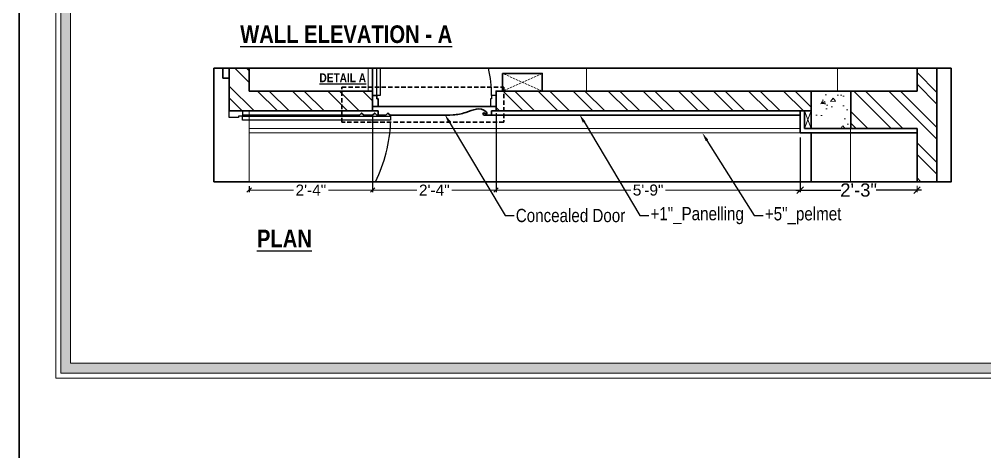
# Model space of a CAD drawing. Header units: millimetres. Extents: x 56222 to 3066687, y -650199 to -121287.
# Drawn here: x 134344.7 to 134563.7, y -183008.4 to -182910.3 of the extents above; entities that cross this region are included whole.
import ezdxf
from ezdxf import colors
from ezdxf.entities.mleader import LeaderData, LeaderLine
from ezdxf.math import Vec2, Vec3

# ---------------------------------------------------------------- set-up
doc = ezdxf.new("R2010")
doc.units = ezdxf.units.MM
doc.header["$MEASUREMENT"] = 0
doc.header["$PDMODE"] = 35
for name, pattern in [('DASHED', [0.75, 0.5, -0.25]), ('DASHED2', [0.375, 0.25, -0.125]), ('DASHEDX2', [1.5, 1, -0.5])]:
    doc.linetypes.add(name, pattern=pattern)
doc.layers.get('Defpoints').update_dxf_attribs({"color": 220})
doc.layers.add('AR ELE-5', color=134, linetype='Continuous')
doc.layers.add('AR HATCH-7', color=7, linetype='Continuous')
for name, color, linetype, lineweight in [('COLUMN', 1, 'Continuous', 30), ('dim05', 1, 'Continuous', 13), ('Dimension', 10, 'DASHEDX2', 20), ('el', 7, 'Continuous', 20), ('ELEC-wires', 1, 'DASHED2', 13), ('ELEVATION', 250, 'Continuous', 9), ('FIRST FLOOR', 7, 'Continuous', 9), ('FIRST FLOOR_( PLine )_', 251, 'Continuous', 30), ('FURNITURE', 32, 'Continuous', 9), ('Labelling', 1, 'Continuous', 25), ('Text', 7, 'Continuous', 15), ('wall', 7, 'Continuous', 30), ('XX~SLAB ( BEAM )~ ( DIM )', 7, 'Continuous', 9)]:
    doc.layers.add(name, color=color, linetype=linetype, lineweight=lineweight)
doc.layers.add('XX~SLAB ( PLINE )', color=251, linetype='Continuous', plot=False)
doc.styles.add('Arial', font='arial.ttf')
doc.styles.get("Standard").update_dxf_attribs({"font": 'arial.ttf', "height": 6})
doc.styles.add('style4', font='ARIALN.TTF')
doc.dimstyles.new('Archana', dxfattribs={"dimtxt": 3, "dimasz": 1.5, "dimexe": 0.5, "dimexo": 0.5, "dimgap": 0, "dimtad": 0, "dimzin": 0, "dimdsep": 46, "dimlunit": 4, "dimtxsty": 'Arial', "dimblk": 'OBLIQUE', "dimcen": 0, "dimdle": 1, "dimclrd": 1, "dimclre": 1, "dimclrt": 5, "dimadec": 0, "dimazin": 0, "dimtfac": 1, "dimtofl": 0, "dimtmove": 1, "dimatfit": 3, "dimfxl": 1, "dimfxlon": 1, "dimtolj": 1, "dimtzin": 0, "dimlwd": 25, "dimlwe": -1, "dimarcsym": 0})
doc.dimstyles.new('ISO-25', dxfattribs={"dimtxt": 2.5, "dimasz": 1, "dimexe": 0.5, "dimexo": 1, "dimtad": 0, "dimdec": 1, "dimlunit": 4, "dimtxsty": 'Standard', "dimblk": 'OBLIQUE', "dimcen": 2.5, "dimclrd": 1, "dimclre": 1, "dimclrt": 5, "dimadec": 0, "dimazin": 0, "dimtfac": 1, "dimtdec": 1, "dimtmove": 0, "dimatfit": 3, "dimfxl": 1, "dimlwd": -1, "dimarcsym": 0})

# ---------------------------------------------------------------- blocks, each defined once
blk = doc.blocks.new('6616')
at = {"color": 242, "linetype": 'DASHED', "true_color": 0xcd2027}
for p, q in [((386784.79, -36915.77), (386775.78, -36911.78)), ((386784.79, -36911.78), (386775.78, -36915.77))]:
    blk.add_line(p, q, dxfattribs=at)
at = {"layer": 'ELEC-wires', "color": 5, "linetype": 'ByBlock', "lineweight": 30, "ltscale": 4}
blk.add_lwpolyline([(386775.78, -36911.78), (386784.79, -36911.78), (386784.79, -36915.77), (386775.78, -36915.77)], close=True, dxfattribs=at)
blk = doc.blocks.new('_Oblique')
at = {"layer": 'wall', "color": 0, "lineweight": -2}
blk.add_line((-0.5, -0.5), (0.5, 0.5), dxfattribs=at)
blk = doc.blocks.new('*D353')
at = {"layer": 'Defpoints', "color": 0, "lineweight": 30, "transparency": 16777216}
for p in [(134521.85, -182936.1), (134548.35, -182947.16), (134548.35, -182949.06)]:
    blk.add_point(p, dxfattribs=at)
at = {"layer": 'dim05', "color": 1, "transparency": 16777216}
for p, q in [((134521.85, -182948.06), (134521.85, -182949.56)), ((134548.35, -182948.06), (134548.35, -182949.56))]:
    blk.add_line(p, q, dxfattribs=at)
at = {"layer": 'dim05', "color": 1, "lineweight": 25, "transparency": 16777216}
for p, q in [((134520.85, -182949.06), (134531.08, -182949.06)), ((134549.35, -182949.06), (134539.11, -182949.06))]:
    blk.add_line(p, q, dxfattribs=at)
at = {"layer": 'dim05', "color": 1, "lineweight": 25, "transparency": 16777216, "xscale": 1.5, "yscale": 1.5, "zscale": 1.5, "rotation": 180}
blk.add_blockref('_Oblique', (134521.85, -182949.06), dxfattribs=at)
at = {"layer": 'dim05', "color": 1, "lineweight": 25, "transparency": 16777216, "xscale": 1.5, "yscale": 1.5, "zscale": 1.5}
blk.add_blockref('_Oblique', (134548.35, -182949.06), dxfattribs=at)
at = {"layer": 'dim05', "color": 5, "lineweight": 30, "transparency": 16777216, "insert": (134535.1, -182949.06), "char_height": 3, "attachment_point": 5, "style": 'Arial'}
blk.add_mtext('\\A1;2\'-3"', dxfattribs=at)
blk = doc.blocks.new('*D354')
at = {"layer": 'Defpoints', "color": 0, "lineweight": 30, "transparency": 16777216}
for p in [(134424.85, -182932.1), (134396.85, -182947.16), (134424.85, -182949.06)]:
    blk.add_point(p, dxfattribs=at)
at = {"layer": 'dim05', "color": 1, "linetype": 'Continuous', "lineweight": -2, "transparency": 16777216}
for p, q in [((134424.85, -182933.1), (134424.85, -182949.56)), ((134396.85, -182948.16), (134396.85, -182949.56))]:
    blk.add_line(p, q, dxfattribs=at)
at = {"layer": 'dim05', "color": 1, "linetype": 'Continuous', "transparency": 16777216}
for p, q in [((134396.85, -182949.06), (134406.88, -182949.06)), ((134424.85, -182949.06), (134414.82, -182949.06))]:
    blk.add_line(p, q, dxfattribs=at)
at = {"layer": 'dim05', "color": 1, "transparency": 16777216, "rotation": 180}
blk.add_blockref('_Oblique', (134396.85, -182949.06), dxfattribs=at)
at = {"layer": 'dim05', "color": 1, "transparency": 16777216}
blk.add_blockref('_Oblique', (134424.85, -182949.06), dxfattribs=at)
at = {"layer": 'dim05', "color": 5, "lineweight": 25, "transparency": 16777216, "insert": (134410.85, -182949.06), "char_height": 2.5, "attachment_point": 5, "style": 'Arial'}
blk.add_mtext('2\'-4"', dxfattribs=at)
blk = doc.blocks.new('*D355')
at = {"layer": 'Defpoints', "color": 0, "lineweight": 30, "transparency": 16777216}
for p in [(134424.85, -182931.1), (134452.85, -182930.6), (134452.85, -182949.06)]:
    blk.add_point(p, dxfattribs=at)
at = {"layer": 'dim05', "color": 1, "linetype": 'Continuous', "lineweight": -2, "transparency": 16777216}
for p, q in [((134424.85, -182932.1), (134424.85, -182949.56)), ((134452.85, -182931.6), (134452.85, -182949.56))]:
    blk.add_line(p, q, dxfattribs=at)
at = {"layer": 'dim05', "color": 1, "linetype": 'Continuous', "transparency": 16777216}
for p, q in [((134424.85, -182949.06), (134434.88, -182949.06)), ((134452.85, -182949.06), (134442.82, -182949.06))]:
    blk.add_line(p, q, dxfattribs=at)
at = {"layer": 'dim05', "color": 1, "transparency": 16777216, "rotation": 180}
blk.add_blockref('_Oblique', (134424.85, -182949.06), dxfattribs=at)
at = {"layer": 'dim05', "color": 1, "transparency": 16777216}
blk.add_blockref('_Oblique', (134452.85, -182949.06), dxfattribs=at)
at = {"layer": 'dim05', "color": 5, "lineweight": 25, "transparency": 16777216, "insert": (134438.85, -182949.06), "char_height": 2.5, "attachment_point": 5, "style": 'Arial'}
blk.add_mtext('2\'-4"', dxfattribs=at)
blk = doc.blocks.new('*D356')
at = {"layer": 'Defpoints', "color": 0, "lineweight": 30, "transparency": 16777216}
for p in [(134452.85, -182930.6), (134521.85, -182936.1), (134521.85, -182949.06)]:
    blk.add_point(p, dxfattribs=at)
at = {"layer": 'dim05', "color": 1, "linetype": 'Continuous', "lineweight": -2, "transparency": 16777216}
for p, q in [((134452.85, -182931.6), (134452.85, -182949.56)), ((134521.85, -182937.1), (134521.85, -182949.56))]:
    blk.add_line(p, q, dxfattribs=at)
at = {"layer": 'dim05', "color": 1, "linetype": 'Continuous', "transparency": 16777216}
for p, q in [((134452.85, -182949.06), (134483.4, -182949.06)), ((134521.85, -182949.06), (134491.29, -182949.06))]:
    blk.add_line(p, q, dxfattribs=at)
at = {"layer": 'dim05', "color": 1, "transparency": 16777216, "rotation": 180}
blk.add_blockref('_Oblique', (134452.85, -182949.06), dxfattribs=at)
at = {"layer": 'dim05', "color": 1, "transparency": 16777216}
blk.add_blockref('_Oblique', (134521.85, -182949.06), dxfattribs=at)
at = {"layer": 'dim05', "color": 5, "lineweight": 25, "transparency": 16777216, "insert": (134487.35, -182949.06), "char_height": 2.5, "attachment_point": 5, "style": 'Arial'}
blk.add_mtext('5\'-9"', dxfattribs=at)

msp = doc.modelspace()

# ---------------------------------------------------------------- hatches: boundary and pattern name
at = {"layer": 'AR HATCH-7', "lineweight": 15, "true_color": 0x939598}
h = msp.add_hatch(dxfattribs=at)
h.set_pattern_fill('ANSI32', color=252, scale=15, angle=270)
h.paths.add_polyline_path([(134524.346, -182926.601), (134454.594, -182926.601), (134454.594, -182931.101), (134524.346, -182931.101)])
h.paths.add_polyline_path([(134454.594, -182926.601), (134454.343, -182926.601), (134452.846, -182926.601), (134452.846, -182931.101), (134454.594, -182931.101)])
h.paths.add_polyline_path([(134424.846, -182927.601), (134424.846, -182926.601), (134417.862, -182926.601), (134417.862, -182931.101), (134424.846, -182931.101), (134424.846, -182930.101)])
h.paths.add_polyline_path([(134417.862, -182926.601), (134396.846, -182926.601), (134396.846, -182921.442), (134392.346, -182921.442), (134392.346, -182931.101), (134395.346, -182931.101), (134417.862, -182931.101)])
h = msp.add_hatch(dxfattribs=at)
h.set_pattern_fill('ANSI32', color=252, scale=15, angle=270)
h.paths.add_polyline_path([(134552.846, -182921.442), (134548.346, -182921.442), (134548.346, -182926.601), (134533.346, -182926.601), (134533.346, -182935.101), (134548.346, -182935.101), (134548.346, -182947.155), (134552.846, -182947.155)])
h = msp.add_hatch(dxfattribs=at)
h.set_pattern_fill('AR-CONC', color=252, angle=135)
h.set_pattern_definition([(185, (0, 0), (-4.62807079, 5.51551999), [0.75, -8.25]), (130, (0, 0), (-4.3376815, -6.29992167), [0.6, -6.6]), (235.4514445, (-0.386, 0.4596), (-8.96575221, -0.78440164), [0.63740192, -7.01142112]), (181.1842, (-1.414, -1.414), (-6.37613776, 8.71693388), [1.125, -12.375]), (231.6356355, (-1.946, -0.688), (-13.4971167, -0.2790007), [0.9561034, -10.5171376]), (126.184164, (-1.414, -1.414), (-13.4971167, -0.2790007), [0.9, -9.9]), (156, (-1.768, -0.3536), (-1.37382476, 7.06771572), [0.75, -8.25]), (101, (-1.768, -0.3536), (-6.84808435, -3.40708593), [0.6, -6.6]), (206.4514447, (-1.882, 0.2354), (-8.22190906, 3.66062975), [0.6374019, -7.01142112]), (172.5, (0, 0), (-2.439898176, -2.267931853), [0, -6.52, 0, -6.7, 0, -6.625]), (142.5, (0, 0), (-4.6490945, -0.92872942), [0, -3.82, 0, -6.37, 0, -2.525]), (102.5, (1.5768, -1.5768), (-3.615207618, 3.934181673), [0, -2.5, 0, -7.8, 0, -10.35]), (92.5, (2.284, -2.284), (-4.83159807, 3.41589983), [0, -3.25, 0, -5.18, 0, -7.35])])
h.paths.add_polyline_path([(134533.346, -182926.601), (134524.346, -182926.601), (134524.346, -182935.101), (134533.346, -182935.101)])
at = {"layer": 'Dimension', "linetype": 'Continuous', "true_color": 0xd39e00}
h = msp.add_hatch(color=42, dxfattribs=at)
h.paths.add_polyline_path([(134354.114, -182766.193), (134354.114, -182990.562), (134672.877, -182990.562), (134672.877, -182766.193)])
h.paths.add_polyline_path([(134356.352, -182768.43), (134670.64, -182768.43), (134670.64, -182988.325), (134356.352, -182988.325)], flags=16)

# ---------------------------------------------------------------- linework, layer by layer
msp.add_lwpolyline([(134426.596, -182921.442), (134426.596, -182927.601), (134425.846, -182927.601), (134425.846, -182921.442)])
for points in [[(134452.846, -182927.601), (134451.846, -182927.601), (134451.846, -182928.351), (134451.596, -182928.351), (134451.596, -182930.101), (134452.846, -182930.101)], [(134395.346, -182931.101), (134395.346, -182932.301), (134394.446, -182932.301), (134394.446, -182932.601), (134392.346, -182932.601), (134392.346, -182931.101)], [(134395.346, -182932.301), (134428.946, -182932.301), (134428.946, -182933.201), (134395.346, -182933.201)]]:
    msp.add_lwpolyline(points, close=True)
at = {"layer": 'AR ELE-5', "linetype": 'ByBlock', "ltscale": 15}
for centre, radius, start, end in [((134423.805, -182927.618), 28.041, 0.03474, 12.72328), ((134395.326, -182932.252), 33.649, 333.70974, 357.62699)]:
    msp.add_arc(centre, radius, start, end, dxfattribs=at)
at = {"layer": 'COLUMN'}
msp.add_lwpolyline([(134533.346, -182926.601), (134533.346, -182935.101), (134524.346, -182935.101), (134524.346, -182926.601)], close=True, dxfattribs=at)
at = {"layer": 'dim05', "linetype": 'DASHEDX2', "lineweight": 30}
msp.add_lwpolyline([(134417.862, -182925.722), (134454.594, -182925.722), (134454.594, -182933.682), (134417.862, -182933.682)], close=True, dxfattribs=at)
at = {"layer": 'Dimension', "color": 42, "linetype": 'Continuous', "true_color": 0xd39e00}
for p, q in [((134352.996, -182991.681), (134352.996, -182765.074)), ((134354.114, -182990.562), (134354.114, -182766.193)), ((134356.352, -182988.325), (134356.352, -182768.43)), ((134670.64, -182988.325), (134356.352, -182988.325)), ((134673.996, -182991.681), (134352.996, -182991.681)), ((134672.877, -182990.562), (134354.114, -182990.562))]:
    msp.add_line(p, q, dxfattribs=at)
at = {"layer": 'ELEVATION', "lineweight": 0}
msp.add_lwpolyline([(134388.87, -182921.442), (134556.128, -182921.442)], dxfattribs=at)
at = {"layer": 'FIRST FLOOR'}
for p, q in [((134392.346, -182921.442), (134392.346, -182931.101)), ((134396.846, -182921.442), (134396.846, -182926.601)), ((134473.346, -182921.442), (134473.346, -182926.601)), ((134548.346, -182921.442), (134548.346, -182926.601)), ((134552.846, -182921.442), (134552.846, -182947.155)), ((134424.846, -182926.601), (134424.846, -182931.101)), ((134452.846, -182926.601), (134452.846, -182931.101)), ((134392.346, -182931.101), (134424.846, -182931.101)), ((134452.846, -182931.101), (134524.346, -182931.101)), ((134525.846, -182935.101), (134548.346, -182935.101))]:
    msp.add_line(p, q, dxfattribs=at)
at = {"layer": 'FIRST FLOOR_( PLine )_'}
for p, q in [((134392.346, -182921.442), (134392.346, -182931.101)), ((134396.846, -182926.601), (134396.846, -182921.442)), ((134424.846, -182926.601), (134396.846, -182926.601)), ((134424.846, -182931.101), (134424.846, -182926.601)), ((134392.346, -182931.101), (134424.846, -182931.101))]:
    msp.add_line(p, q, dxfattribs=at)
for points in [[(134548.346, -182921.442), (134548.346, -182926.601), (134452.846, -182926.601), (134452.846, -182931.101), (134524.346, -182931.101), (134524.346, -182935.101), (134548.346, -182935.101), (134548.346, -182947.155)], [(134552.846, -182947.155), (134552.846, -182921.442)]]:
    msp.add_lwpolyline(points, dxfattribs=at)
at = {"layer": 'FURNITURE'}
for p, q in [((134423.846, -182926.601), (134423.846, -182921.442)), ((134530.341, -182921.442), (134530.341, -182926.601)), ((134548.346, -182926.601), (134548.346, -182921.442)), ((134530.341, -182926.601), (134548.346, -182926.601))]:
    msp.add_line(p, q, dxfattribs=at)
at = {"layer": 'FURNITURE', "lineweight": 30}
for p, q in [((134424.846, -182926.601), (134424.846, -182921.442)), ((134424.846, -182931.101), (134424.846, -182930.101)), ((134424.846, -182930.101), (134452.846, -182930.101)), ((134426.096, -182931.101), (134424.846, -182931.101)), ((134426.096, -182931.101), (134426.096, -182932.101)), ((134452.846, -182930.101), (134452.846, -182931.101)), ((134521.846, -182936.101), (134521.846, -182931.101)), ((134522.846, -182935.101), (134522.846, -182931.101)), ((134452.846, -182932.101), (134450.258, -182932.101)), ((134451.258, -182932.101), (134521.846, -182932.101)), ((134522.846, -182935.101), (134524.346, -182935.101)), ((134548.346, -182936.101), (134521.846, -182936.101)), ((134524.346, -182936.101), (134524.346, -182947.155))]:
    msp.add_line(p, q, dxfattribs=at)
at = {"layer": 'FURNITURE', "lineweight": 5}
for p, q in [((134396.846, -182947.155), (134396.846, -182931.101)), ((134524.346, -182935.101), (134522.846, -182931.101)), ((134522.846, -182935.101), (134524.346, -182931.101)), ((134521.846, -182935.101), (134396.846, -182935.101)), ((134521.846, -182936.101), (134396.846, -182936.101)), ((134533.237, -182947.155), (134533.237, -182936.101))]:
    msp.add_line(p, q, dxfattribs=at)
at = {"layer": 'FURNITURE', "lineweight": 30}
for points in [[(134392.346, -182921.442), (134392.346, -182923.652), (134390.903, -182923.652), (134390.902, -182921.442)], [(134452.846, -182932.101), (134451.846, -182932.101), (134451.846, -182931.101), (134452.846, -182931.101)], [(134395.346, -182932.101), (134421.846, -182932.101), (134422.346, -182931.601), (134422.846, -182932.101), (134424.846, -182932.101), (134425.346, -182931.601), (134425.846, -182932.101), (134427.846, -182932.101), (134428.346, -182931.601), (134428.846, -182932.101), (134440.845, -182932.101)]]:
    msp.add_lwpolyline(points, dxfattribs=at)
msp.add_lwpolyline([(134424.846, -182927.601), (134425.846, -182927.601), (134425.846, -182928.351), (134426.096, -182928.351), (134426.096, -182930.101), (134424.846, -182930.101)], close=True, dxfattribs=at)
at = {"layer": 'FURNITURE', "lineweight": 5}
msp.add_lwpolyline([(134533.237, -182947.155), (134533.237, -182935.101), (134548.346, -182935.101), (134548.346, -182947.155)], dxfattribs=at)
at = {"layer": 'FURNITURE', "lineweight": 30}
msp.add_spline([(134440.144, -182932.101), (134443.118, -182932.012), (134446.02, -182931.454), (134450.645, -182931.34), (134450.81, -182931.658), (134450.651, -182931.766), (134450.394, -182931.699), (134450.063, -182931.54), (134449.877, -182931.706), (134449.991, -182931.967), (134450.258, -182932.101)], degree=3, dxfattribs=at)
at = {"layer": 'XX~SLAB ( BEAM )~ ( DIM )', "lineweight": 30}
msp.add_line((134548.346, -182935.101), (134548.346, -182936.101), dxfattribs=at)
at = {"layer": 'XX~SLAB ( BEAM )~ ( DIM )', "color": 3, "lineweight": 30}
msp.add_lwpolyline([(134344.713, -182632.016), (137936.581, -182632.016), (137936.581, -183605.178), (134344.713, -183605.178)], close=True, dxfattribs=at)
at = {"layer": 'XX~SLAB ( BEAM )~ ( DIM )', "lineweight": 30}
msp.add_lwpolyline([(134556.128, -182921.442), (134388.87, -182921.442), (134388.87, -182947.155), (134556.128, -182947.155)], close=True, dxfattribs=at)
at = {"layer": 'XX~SLAB ( PLINE )'}
msp.add_lwpolyline([(134552.846, -182921.442), (134552.846, -182947.155)], dxfattribs=at)

# ---------------------------------------------------------------- block references
at = {"layer": 'el', "color": 1}
msp.add_blockref('6616', (-252321.441, -146010.83), dxfattribs=at)

# ---------------------------------------------------------------- texts
at = {"layer": 'Labelling', "color": 251, "true_color": 0x636466, "char_height": 4, "attachment_point": 5, "style": 'style4'}
for s, insert in [('{\\fArial Narrow|b1|i0|c0|p34;\\LWALL ELEVATION - A}', (134418.865, -182913.726)), ('{\\fArial Narrow|b1|i0|c0|p34;\\LPLAN}', (134404.846, -182960.028))]:
    msp.add_mtext_dynamic_manual_height_columns(s, width=79.10806, gutter_width=1, heights=[0], dxfattribs=dict(at, insert=insert))
at = {"layer": 'Labelling', "insert": (134418.078, -182923.589), "char_height": 2, "attachment_point": 5, "style": 'style4'}
msp.add_mtext_dynamic_manual_height_columns('{\\fArial Narrow|b1|i0|c0|p34;\\LDETAIL A}', width=79.10806, gutter_width=1, heights=[0], dxfattribs=at)

# ---------------------------------------------------------------- dimensions: what is measured, and where the dimension line sits
at = {"layer": 'dim05', "color": 27, "lineweight": 25, "true_color": 0x7d5120}
for base, p1, p2, picture, middle in [((134452.846, -182949.059), (134424.846, -182931.101), (134452.846, -182930.601), '*D355', (134438.846, -182949.059)), ((134521.846, -182949.059), (134452.846, -182930.601), (134521.846, -182936.101), '*D356', (134487.346, -182949.059)), ((134424.846, -182949.059), (134396.846, -182947.155), (134424.846, -182932.101), '*D354', (134410.846, -182949.059))]:
    dim = msp.add_linear_dim(base=base, p1=p1, p2=p2, dimstyle='ISO-25', override={"dimtxsty": 'Arial'}, dxfattribs=at)
    dim.commit()
    dim.dimension.update_dxf_attribs({"geometry": picture, "text_midpoint": middle})
at = {"layer": 'dim05', "lineweight": 30}
dim = msp.add_linear_dim(base=(134548.3463699, -182949.059496), p1=(134521.8463698, -182936.1008498), p2=(134548.3463699, -182947.1554888), dimstyle='Archana', override={"dimdec": 0}, dxfattribs=at)
dim.commit()
dim.dimension.update_dxf_attribs({"geometry": '*D353', "text_midpoint": (134535.0963698, -182949.059496)})

# ---------------------------------------------------------------- leaders
at = {"layer": 'Text', "color": 1, "lineweight": 0, "ltscale": 20}
ml = msp.add_multileader_mtext('Standard', dxfattribs=at)
ml.set_content('Concealed Door', color=1, style='style4')
ml.set_leader_properties()
ml.build(insert=Vec2(0, 0))
ml.multileader.update_dxf_attribs({"dogleg_length": 2.025, "arrow_head_size": 2})
ctx = ml.context
ctx.base_point, ctx.char_height, ctx.arrow_head_size, ctx.landing_gap_size, ctx.plane_origin = Vec3(134456.936, -182954.837), 3, 2, 0.4, Vec3(134398.865, -182958.727)
notes = []
notes.append((ctx, [(0, (1, 1, 0), (134454.912, -182954.837), (1, 0), 2.025, [(0, [(134441.232, -182931.891)], 0, [])])]))
ctx.mtext.insert = Vec3(134457.336, -182953.311)
ml = msp.add_multileader_mtext('Standard', dxfattribs=at)
ml.set_content('+1"_Panelling', color=1, style='style4')
ml.set_leader_properties()
ml.build(insert=Vec2(0, 0))
ml.multileader.update_dxf_attribs({"dogleg_length": 2.025, "arrow_head_size": 2})
ctx = ml.context
ctx.base_point, ctx.char_height, ctx.arrow_head_size, ctx.landing_gap_size, ctx.plane_origin = Vec3(134487.492, -182954.837), 3, 2, 0.4, Vec3(134429.42, -182958.727)
notes.append((ctx, [(0, (1, 1, 0), (134485.467, -182954.837), (1, 0), 2.025, [(0, [(134471.788, -182931.891)], 0, [])])]))
ctx.mtext.insert = Vec3(134487.892, -182952.896)
ml = msp.add_multileader_mtext('Standard', dxfattribs=at)
ml.set_content('+5"_pelmet', color=1, style='style4')
ml.set_leader_properties()
ml.build(insert=Vec2(0, 0))
ml.multileader.update_dxf_attribs({"dogleg_length": 2.025, "arrow_head_size": 2})
ctx = ml.context
ctx.base_point, ctx.char_height, ctx.arrow_head_size, ctx.landing_gap_size, ctx.plane_origin = Vec3(134513.434, -182954.837), 3, 2, 0.4, Vec3(134455.362, -182958.727)
notes.append((ctx, [(0, (1, 1, 0), (134511.409, -182954.837), (1, 0), 2.025, [(0, [(134499.643, -182936.101)], 0, [])])]))
ctx.mtext.insert = Vec3(134513.834, -182952.921)
for ctx, leaders in notes:
    for number, flags, end, landing, length, lines in leaders:
        leader = LeaderData()
        leader.index, (leader.has_last_leader_line, leader.has_dogleg_vector, leader.attachment_direction) = number, flags
        leader.last_leader_point, leader.dogleg_vector, leader.dogleg_length = Vec3(end), Vec3(landing), length
        for number, points, colour, breaks in lines:
            line = LeaderLine()
            line.index, line.vertices, line.color, line.breaks = number, Vec3.list(points), colors.encode_raw_color(colour), breaks
            leader.lines.append(line)
        ctx.leaders.append(leader)

doc.saveas('drawing.dxf')
